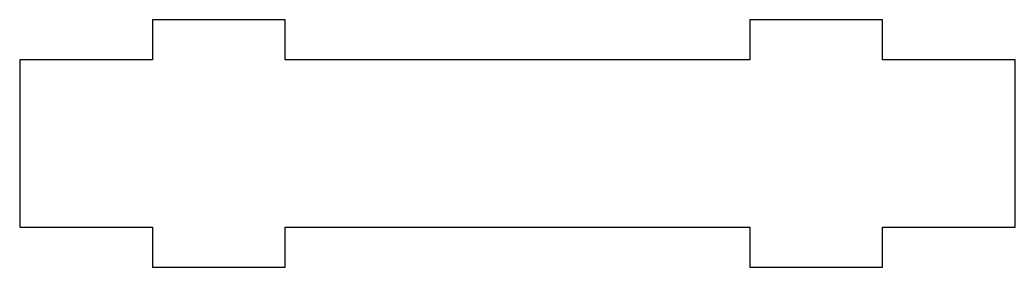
# Model space of a CAD drawing. Header units: millimetres. Extents: x -195 to -120, y 84.6 to 103.2.
import ezdxf

# ---------------------------------------------------------------- set-up
doc = ezdxf.new("R2010")
doc.units = ezdxf.units.MM
doc.layers.get('0').update_dxf_attribs({"linetype": 'CONTINUOUS'})

msp = doc.modelspace()

# ---------------------------------------------------------------- linework, layer by layer
for p, q in [((-175, 103.164), (-185, 103.164)), ((-185, 103.164), (-185, 100.164)), ((-175, 100.164), (-175, 103.164)), ((-130, 103.164), (-140, 103.164)), ((-140, 103.164), (-140, 100.164)), ((-130, 100.164), (-130, 103.164)), ((-185, 100.164), (-195, 100.164)), ((-195, 100.164), (-195, 87.564)), ((-140, 100.164), (-175, 100.164)), ((-120, 100.164), (-130, 100.164)), ((-120, 87.564), (-120, 100.164)), ((-195, 87.564), (-185, 87.564)), ((-185, 87.564), (-185, 84.564)), ((-175, 84.564), (-175, 87.564)), ((-175, 87.564), (-140, 87.564)), ((-140, 87.564), (-140, 84.564)), ((-130, 84.564), (-130, 87.564)), ((-130, 87.564), (-120, 87.564)), ((-185, 84.564), (-175, 84.564)), ((-140, 84.564), (-130, 84.564))]:
    msp.add_line(p, q)

doc.saveas('drawing.dxf')
